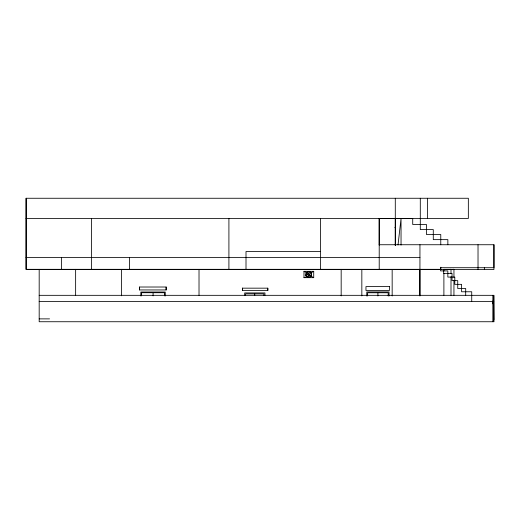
<?xml version="1.0" encoding="UTF-8"?>
<svg xmlns="http://www.w3.org/2000/svg" width="520" height="520" viewBox="0 0 520 520"><rect width="100%" height="100%" fill="white"/><g stroke="black" fill="none" stroke-linecap="round" stroke-linejoin="round"><path stroke-width="0.78" d="M419.952 269.321L26 269.321L26 198.263L468.344 198.263L468.344 218.452L26 218.452M379.184 245.102L379.21 218.452L412.718 218.452L412.718 224.484L426.478 224.484L426.478 234.533L440.772 234.533L440.772 244.738M379.21 269.321L379.21 218.452M395.291 245.239L395.291 218.452M443.892 295.25L443.892 273.39M443.892 270.959L443.892 269.341L451.003 269.341L451.003 273.39M447.856 244.738L447.856 239.636L433.284 239.636L433.284 229.587L420.297 229.587L420.297 198.263M451.003 295.25L451.003 276.627M453.941 295.269L453.941 280.677M453.941 277.433L453.941 269.328L453.55 269.302M478.023 267.709L478.023 244.738M379.21 244.738L493.948 244.738L493.948 267.709L440.642 267.709L440.57 270.894L447.837 270.894L447.837 277.082L454.799 277.082L454.799 284.349L461.598 284.349L461.598 291.772L471.731 291.772L471.731 301.399M139.555 287.014L139.535 289.952L166.153 289.952L166.153 287.014L139.555 287.014L139.555 289.952M493.876 319.267L493.876 295.328L39.182 295.328M398.028 244.966L401.043 218.452L401.043 245.102M313.716 271.323L303.979 271.323L303.979 277.667L313.716 277.667L313.716 271.323L311.129 272.838A2.938 2.938 0 0 0 305.883 275.379L308.081 277.329L310.869 276.406L311.461 273.526L309.27 271.577L306.481 272.5L305.89 275.379L306.722 276.647L308.081 277.329L308.477 275.197M303.979 271.323L308.288 273.78A0.773 0.773 0 0 0 308.178 275.041A0.773 0.773 0 0 0 309.4 274.716A0.773 0.773 0 0 0 308.672 273.676L309.27 271.577M308.288 273.78L308.672 273.676M303.979 277.667L306.722 276.647M305.89 275.379L307.931 274.651M309.419 274.248L311.461 273.526L311.129 272.838M453.941 269.328L450.404 269.38M394.829 227.578L395.291 227.578M320.508 251.544L246.006 251.544L246.006 269.321M26 257.419L419.952 257.419M420.062 269.321L440.837 269.321M440.798 269.477L440.837 267.209M242.444 288.164L267.8 288.164L267.833 290.478L242.444 290.478L242.444 288.164L242.444 290.478M39.182 301.399L492.85 301.399M493.382 301.399L493.772 301.399M39.182 318.877L49.556 318.877M493.876 319.183L492.85 321.737L492.85 295.328M419.816 269.425L421.408 269.451L419.913 269.471L419.926 295.997L419.952 244.738M450.528 269.315L451.003 269.341M444.366 269.367L443.892 269.341M313.716 277.667L309.062 275.119M493.948 244.738L493.948 269.477L26.195 269.477L26.221 198.263M493.766 295.328L494 321.737L39.182 321.737L39.182 269.321M493.382 295.328L493.382 320.262M492.915 300.892L492.915 303.829M484.367 267.709L484.367 269.477M478.023 267.209L478.023 269.477M465.699 295.328L465.699 288.522L457.737 288.522L457.737 280.637L452.017 280.637L452.017 273.37L443.664 273.37L443.664 269.503M427.453 198.263L427.453 218.452M419.497 269.477L419.497 295.288M395.291 198.263L395.291 245.531M392.165 269.477L392.165 295.978M389.044 295.997L389.044 291.935L366.776 291.935L366.776 295.997M388.187 295.99L388.187 292.767L367.627 292.767L367.627 295.99M377.91 292.767L377.91 295.99M361.835 269.321L361.835 295.906M341.172 269.321L341.172 295.906M320.508 218.452L320.508 269.321M267.8 288.164L267.8 290.478M264.947 295.276L264.947 292.929L244.692 292.929L244.692 295.276M263.874 295.49L263.874 293.878L245.609 293.878L245.609 295.49M254.742 293.878L254.742 295.49M228.911 218.452L228.911 269.321M199.017 269.321L199.017 295.321M166.153 287.014L166.153 289.952M165.269 295.971L165.269 292.026L140.835 292.026L140.835 295.971M164.593 295.887L164.593 292.721L141.577 292.721L141.577 295.887M153.082 292.721L153.082 295.887M129.441 257.419L129.441 269.321M121.55 269.321L121.55 295.808M91.481 218.452L91.481 269.321M75.634 269.321L75.634 295.321M61.406 257.419L61.406 269.321M311.461 273.526A2.938 2.938 0 0 1 308.081 277.329M420.674 269.516L423.098 269.522L420.674 269.516M389.467 286.605L365.963 286.605L365.963 290.472L389.467 290.472L389.467 286.605"/></g></svg>
